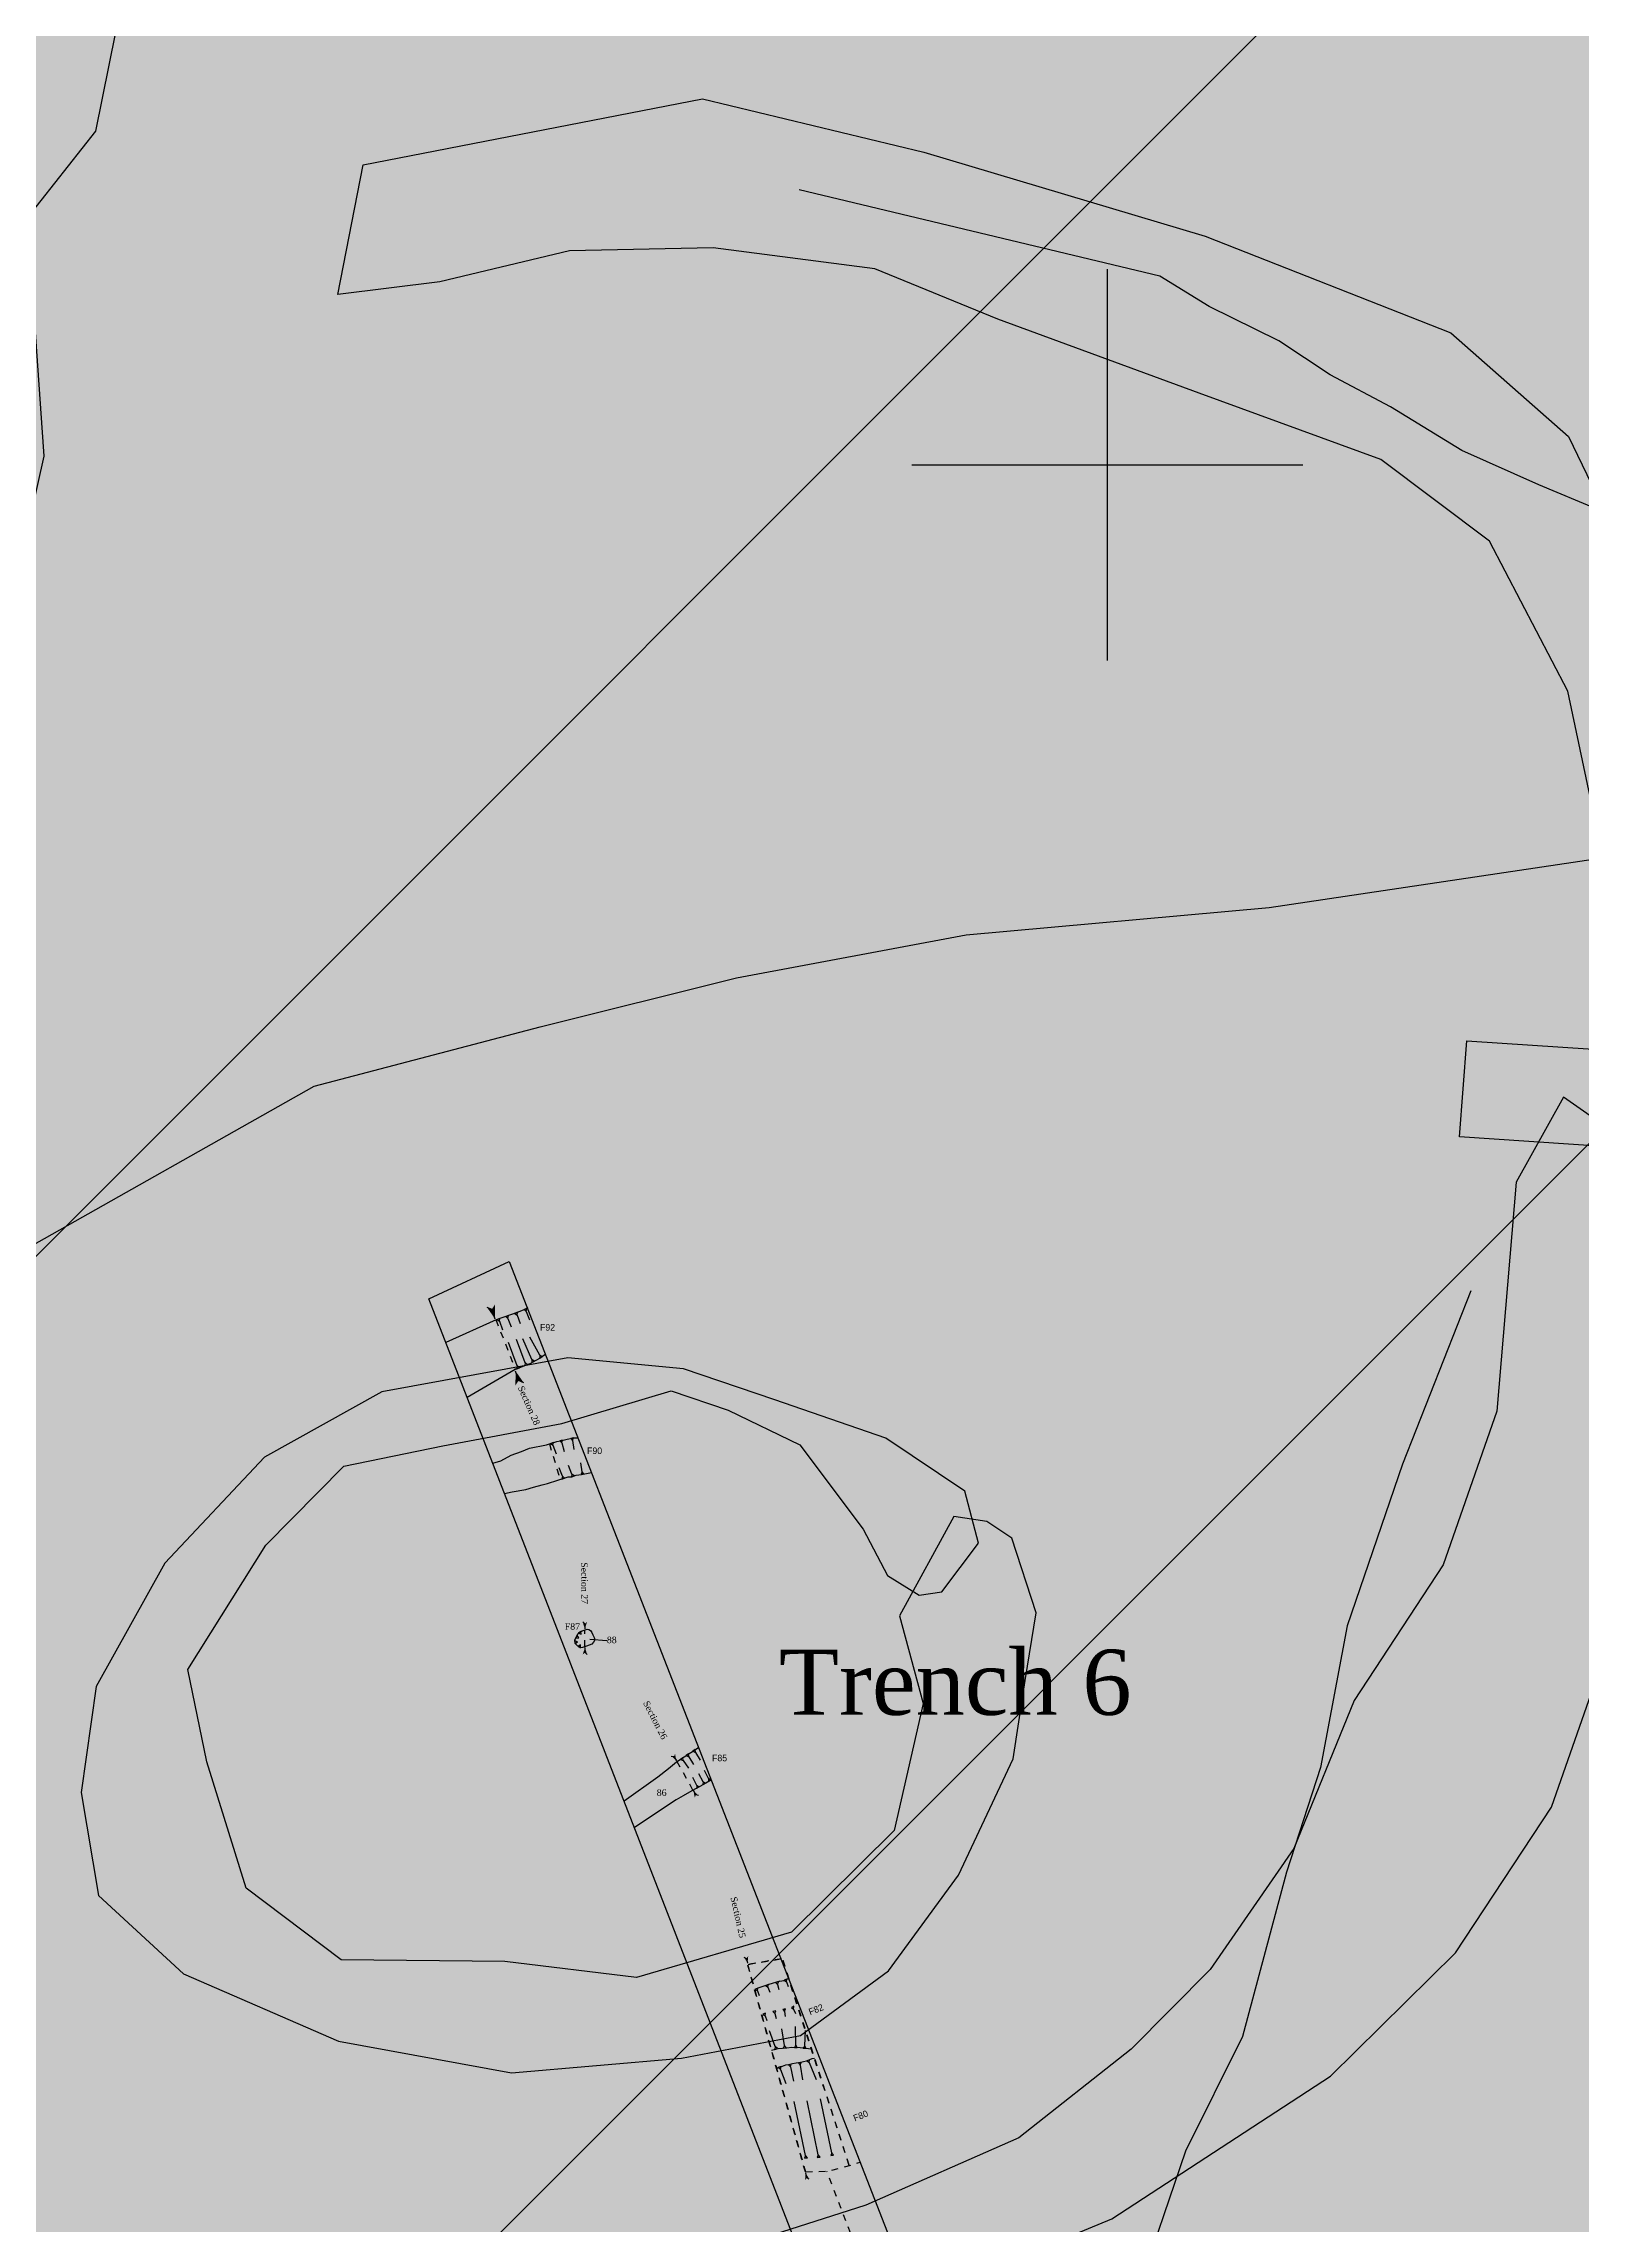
# Model space of a CAD drawing. Header units: feet. Extents: x 442639 to 445151, y 513727 to 516000.
# Drawn here: x 443580.78 to 443604.38, y 515049.89 to 515083.34 of the extents above; entities that cross this region are included whole.
import ezdxf

# ---------------------------------------------------------------- set-up
doc = ezdxf.new("R2010")
doc.units = ezdxf.units.FT
doc.header["$MEASUREMENT"] = 0
doc.header["$PDMODE"] = 2
doc.header["$PDSIZE"] = 3
doc.linetypes.add('DASHDOT', pattern=[1, 0.5, -0.25, 0, -0.25])
doc.layers.get('0').update_dxf_attribs({"linetype": 'CONTINUOUS'})
for name, color, linetype in [('AI', 14, 'CONTINUOUS'), ('CM1', 8, 'CONTINUOUS'), ('CROPMARKS', 5, 'CONTINUOUS'), ('FEATURES', 7, 'CONTINUOUS'), ('FW_AREA97', 8, 'CONTINUOUS'), ('GEOAREA', 4, 'CONTINUOUS'), ('MEDPOT', 72, 'CONTINUOUS'), ('PHASE3A', 7, 'CONTINUOUS'), ('TRENCH', 1, 'CONTINUOUS')]:
    doc.layers.add(name, color=color, linetype=linetype)
doc.styles.add('MONOTXT', font='txt')
doc.styles.get("Standard").update_dxf_attribs({"font": 'times.ttf', "height": 2})

# ---------------------------------------------------------------- blocks, each defined once
blk = doc.blocks.new('A$CD1F4')
blk.add_lwpolyline([(0.76, 0.49), (0.56, 0.26), (0.01, 0.26)])
for points in [[(0.01, 0.26), (0.76, 0.49), (0.56, 0.26)], [(0.01, 0.26), (0.56, 0.26), (0.76, 0.01)]]:
    blk.add_solid(points)

msp = doc.modelspace()

# ---------------------------------------------------------------- hatches: boundary and pattern name
at = {"layer": 'FW_AREA97', "ltscale": 100}
h = msp.add_hatch(dxfattribs=at)
h.set_pattern_fill('ANSI31', color=8, scale=125, style=0)
h.paths.add_polyline_path([(443587.976, 515216.422), (443587.008, 515217.521), (443572.596, 515207.835), (443554.939, 515197.486), (443537.909, 515187.539), (443512.937, 515172.36), (443493.964, 515160.977), (443460.41, 515139.802), (443431.975, 515122.345), (443414.896, 515111.466), (443405.384, 515106.045), (443399.1, 515103.478), (443393.603, 515101.232), (443388.405, 515100.389), (443382.732, 515099.191), (443382.074, 515096.91), (443382.397, 515095.15), (443383.543, 515088.919), (443383.564, 515083.883), (443382.192, 515078.123), (443381.034, 515073.431), (443384.221, 515057.626), (443318.708, 515029.564), (443254.002, 515002.669), (443234.433, 514993.639), (443208.082, 514982), (443180.76, 514970.831), (443151.714, 514959.132), (443125.983, 514948.738), (443135.654, 514903.446), (443139.613, 514884.672), (443178.623, 514701.908), (443209.061, 514703.713), (443226.823, 514704.523), (443230.584, 514708.161), (443242.217, 514710.213), (443252.61, 514710.952), (443261.806, 514711.15), (443272.893, 514709.467), (443279.945, 514710.574), (443284.828, 514712.057), (443293.882, 514712.385), (443306.489, 514711.397), (443312.899, 514711.584), (443321.46, 514712.019), (443331.486, 514712.646), (443343.241, 514714.157), (443419.665, 514722.594), (443437.929, 514724.52), (443451.344, 514726.381), (443463.086, 514728.088), (443474.139, 514729.712), (443483.152, 514730.814), (443493.31, 514731.457), (443499.823, 514717.34), (443505.96, 514717.727), (443516.897, 514718.8), (443528.375, 514721.107), (443537.759, 514722.358), (443555.617, 514723.33), (443565.188, 514722.572), (443571.898, 514721.985), (443575.656, 514722.203), (443577.304, 514722.298), (443621.209, 514712.311), (443656.081, 514706.29), (443682.603, 514701.884), (443707.118, 514697.606), (443718.23, 514696.192), (443714.653, 514598.287), (443713.04, 514556.317), (443712.419, 514504.673), (443712.312, 514456.317), (443712.227, 514418.293), (443716.388, 514403.701), (443727.177, 514401.071), (443733.588, 514379.739), (443741.521, 514358.019), (443744.908, 514351.825), (443767.696, 514356.857), (443784.606, 514360.77), (443804.504, 514365.451), (443826.874, 514370.795), (443845.143, 514375.041), (443861.878, 514378.9), (443915.081, 514200), (443906.52, 514038.617), (443920.995, 514037.304), (443931.512, 514036.691), (443947.55, 514036.813), (443967.072, 514036.932), (443981.751, 514037.935), (444001.138, 514037.546), (444024.018, 514034.044), (444038.941, 514033.828), (444056.89, 514033.622), (444074.802, 514033.059), (444089.091, 514031.854), (444101.609, 514031.789), (444113.954, 514032.79), (444123.013, 514034.107), (444123.494, 514029.367), (444179.611, 514028.124), (444375.796, 514023.777), (444377.951, 514033.209), (444378.25, 514062.755), (444378.087, 514070.071), (444377.953, 514077.668), (444378.361, 514088.652), (444378.861, 514096.498), (444379.901, 514103.877), (444382.107, 514122.088), (444382.784, 514132.456), (444385.055, 514147.012), (444387.527, 514164.561), (444389.714, 514186.923), (444391.965, 514209.43), (444393.185, 514220.453), (444393.626, 514228.981), (444395.344, 514261.938), (444396.717, 514283.83), (444397.381, 514301.942), (444396.774, 514312.786), (444397.089, 514320.184), (444397.475, 514332.254), (444395.478, 514362.221), (444394.144, 514387.128), (444391.229, 514408.389), (444396.915, 514413.69), (444401.219, 514435.021), (444402.766, 514457.906), (444405.466, 514495.243), (444410.112, 514529.546), (444417.166, 514561.61), (444433.174, 514600.373), (444445.84, 514629.849), (444455.106, 514659.044), (444464.293, 514692.274), (444472.216, 514718.602), (444475.441, 514733.881), (444488.391, 514761.65), (444498.755, 514784.171), (444527.77, 514804.406), (444584.336, 514844.969), (444588.423, 514851.988), (444592.663, 514859.269), (444594.769, 514862.503), (444596.977, 514866.392), (444598.721, 514870.607), (444611.206, 514897.781), (444621.234, 514922.335), (444629.071, 514942.418), (444635.483, 514956.791), (444636.385, 514966.775), (444638.564, 514973.326), (444644.322, 514984.918), (444649.1, 514996.077), (444581.108, 515024.078), (444596.393, 515068.324), (444336.753, 515100), (444319.507, 515100.56), (444303.713, 515101.475), (444281.566, 515103.673), (444245.735, 515107.228), (444205.939, 515110.682), (444194.374, 515112.263), (444162.318, 515117.023), (444139.128, 515119.15), (444119.952, 515119.969), (444093.765, 515121.632), (444085.455, 515122.109), (444057.939, 515138.013), (444004.897, 515142.766), (444002.009, 515131.644), (444000, 515122.425), (443999.067, 515110.465), (443998.885, 515097.84), (443997.843, 515086.907), (443992.669, 515065.269), (443985.83, 515030.168), (443974.504, 514977.22), (443969.906, 514974.092), (443965.16, 514973.735), (443962.387, 514975.357), (443950.053, 514978.687), (443943.973, 514976.446), (443795.152, 514953.041), (443786.899, 514952.359), (443728.658, 514937.257), (443713.615, 514985.752), (443699.924, 514992.359), (443696.242, 515002.999), (443692.278, 515017.761), (443687.475, 515027.814), (443679.879, 515041.356), (443672.688, 515053.239), (443666.544, 515059.216), (443649.375, 515102.318), (443639.181, 515121.193), (443626.884, 515153.736), (443593.807, 515207.041)])
at = {"layer": 'GEOAREA', "ltscale": 100}
h = msp.add_hatch(color=256, dxfattribs=at)
h.paths.add_polyline_path([(443360, 514713.431), (443420, 514713.431), (443420, 514513.431), (443360, 514513.431)])
h.paths.add_polyline_path([(443161.3, 514956.171), (443259.237, 514712.967), (443265.024, 514715.528), (443265.355, 514714.687), (443282.203, 514714.855), (443293.914, 514714.206), (443300.25, 514713.294), (443301.92, 514714.039), (443221.12, 514915.562), (443333.235, 514960.739), (443427.48, 514725.701), (443429.235, 514726.393), (443429.597, 514725.694), (443440.808, 514730.091), (443442.157, 514728.53), (443447.236, 514730.424), (443448.237, 514728.596), (443453.829, 514728.858), (443486.116, 514741.69), (443389.252, 514983.375), (443400.106, 514987.696), (443388.716, 515022.127), (443384.684, 515039.803), (443386.193, 515044.842), (443385.554, 515046.683)])
h.paths.add_polyline_path([(443475.554, 514974.961), (443494.039, 514982.203), (443528.273, 514895.272), (443598.675, 514934.877), (443568.374, 515011.261), (443605.436, 515025.952), (443633.219, 514955.519), (443668.453, 514975.098), (443649.945, 515021.852), (443668.436, 515029.354), (443616.214, 515161.697), (443614.21, 515161.114), (443596.593, 515194.878), (443509.505, 515160.604), (443523.975, 515123.285), (443505.549, 515116.001), (443512.86, 515097.393), (443383.099, 515046.255), (443405.13, 514990.403), (443460.79, 515012.209)])
h.paths.add_polyline_path([(443790.652, 515270.828), (443603.972, 515197.597), (443614.29, 515171.164), (443628.267, 515143.04), (443775.083, 515200.378), (443868.78, 514960.66), (443876.506, 514963.635), (443877.714, 514961.959), (443906.757, 514973.289)])
h.paths.add_polyline_path([(443689.638, 514984.394), (443668.531, 514973.806), (443650.779, 514962.249), (443637.27, 514954.507), (443740.908, 514697.977), (443746.029, 514696.624), (443750.91, 514696.614), (443761.746, 514694.836), (443779.888, 514693.638), (443790.716, 514690.545), (443806.2, 514690.188), (443808.447, 514691.115)])
h.paths.add_polyline_path([(443584.518, 514924.294), (443566.738, 514914.939), (443551.462, 514904.702), (443532.463, 514893.523), (443602.452, 514721.254), (443620.617, 514717.014), (443626.38, 514714.975), (443645.648, 514712.103), (443666.275, 514707.459), (443671.591, 514709.515)])
at = {"layer": 'TRENCH', "ltscale": 100}
h = msp.add_hatch(color=256, dxfattribs=at)
h.paths.add_polyline_path([(443444.348, 515139.572), (443443.373, 515141.012), (443407.547, 515121.493), (443408.202, 515120.085)])
h.paths.add_polyline_path([(443483.252, 515162), (443484.901, 515162.649), (443466.734, 515198.214), (443465.416, 515197.545)])
h.paths.add_polyline_path([(443517.75, 515184.372), (443518.62, 515182.716), (443550.313, 515203.13), (443548.717, 515204.451)])
h.paths.add_polyline_path([(443679.504, 515139.262), (443681.179, 515139.75), (443643.747, 515232.77), (443642.153, 515232.133)], flags=17)
h.paths.add_polyline_path([(443560.104, 515195.095), (443558.689, 515195.42), (443539.705, 515085.728), (443541.124, 515085.449)])
h.paths.add_polyline_path([(443441.823, 515053.496), (443442.367, 515054.811), (443429.876, 515059.598), (443429.55, 515058.144)])
h.paths.add_polyline_path([(443454.402, 515012.917), (443453.081, 515013.418), (443457.193, 515024.46), (443458.551, 515023.946)])
h.paths.add_polyline_path([(443526.59, 515085.07), (443525.15, 515084.894), (443540.607, 514936.243), (443542.135, 514936.489)])
h.paths.add_polyline_path([(443457.832, 514965.49), (443457.319, 514966.917), (443420.536, 514952.894), (443421.036, 514951.477)])
h.paths.add_polyline_path([(443586.695, 515064.09), (443587.928, 515064.659), (443598.832, 515036.686), (443597.516, 515036.256)])
h.paths.add_polyline_path([(443642.329, 515065.428), (443642.185, 515063.906), (443602.508, 515066.574), (443602.619, 515068.047)], flags=17)
h.paths.add_polyline_path([(443629.648, 515090.047), (443628.268, 515090.169), (443629.104, 515100.325), (443630.546, 515100.227)], flags=17)
h.paths.add_polyline_path([(443641.901, 515046.461), (443640.78, 515027.021), (443642.257, 515026.956), (443643.407, 515046.529)], flags=17)
h.paths.add_polyline_path([(443613.368, 514921.596), (443614.818, 514922.262), (443652.746, 514829.498), (443651.105, 514829.188)])
h.paths.add_polyline_path([(443748.705, 514887.436), (443747.537, 514886.424), (443800.31, 514826.507), (443801.532, 514827.653)])
h.paths.add_polyline_path([(443778.329, 515074.969), (443776.546, 515074.414), (443773.702, 515090.476), (443775.699, 515091.08)], flags=17)
h.paths.add_polyline_path([(443871.281, 515019.199), (443870.522, 515017.464), (443849.048, 515029.417), (443850.465, 515031.68)], flags=17)
h.paths.add_polyline_path([(443847.133, 515072.648), (443845.192, 515072.037), (443842.709, 515082.193), (443845.17, 515082.528)], flags=17)
h.paths.add_polyline_path([(444045.314, 514982.301), (444049.127, 514979.066), (444045.892, 514975.254), (444042.079, 514978.488)])
h.paths.add_polyline_path([(444115.961, 514979.57), (444120.01, 514982.504), (444122.944, 514978.455), (444118.895, 514975.521)])
h.paths.add_polyline_path([(444190.813, 514982.443), (444195.114, 514984.993), (444197.664, 514980.692), (444193.363, 514978.142)])
h.paths.add_polyline_path([(444048.71, 515084.197), (444052.382, 515087.59), (444055.775, 515083.918), (444052.103, 515080.525)])
h.paths.add_polyline_path([(444124.079, 515073.634), (444128.312, 515076.296), (444130.974, 515072.064), (444126.742, 515069.401)])
h.paths.add_polyline_path([(444049.717, 515169.782), (444054.693, 515170.271), (444055.183, 515165.295), (444050.207, 515164.806)])
h.paths.add_polyline_path([(444115.388, 515183.688), (444119.415, 515186.651), (444122.379, 515182.624), (444118.352, 515179.661)])
h.paths.add_polyline_path([(444185.165, 515149.894), (444188.835, 515153.29), (444192.231, 515149.62), (444188.561, 515146.224)])
edge = h.paths.add_edge_path()
edge.add_line((443661.107, 515245.617), (443660.644, 515247.337))
edge.add_line((443660.644, 515247.337), (443648.085, 515241.695))
edge.add_line((443648.085, 515241.695), (443637.362, 515236.494))
edge.add_line((443637.362, 515236.494), (443624.812, 515229.893))
edge.add_line((443624.812, 515229.893), (443612.498, 515223.264))
edge.add_line((443612.498, 515223.264), (443598.3, 515215.38))
edge.add_line((443598.3, 515215.38), (443599.54, 515213.854))
edge.add_line((443599.54, 515213.854), (443610.28, 515220.162))
edge.add_line((443610.28, 515220.162), (443621.443, 515226.208))
edge.add_line((443621.443, 515226.208), (443632.096, 515231.881))
edge.add_line((443632.096, 515231.881), (443644.21, 515237.875))
edge.add_line((443644.21, 515237.875), (443661.107, 515245.617))
edge.add_line((443876.086, 514893.121), (443976.086, 514893.121))

# ---------------------------------------------------------------- linework, layer by layer
at = {"layer": 'AI', "color": 17}
msp.add_lwpolyline([(443578.688, 515126.035, 0.000001), (443578.899, 515127.366, 0.000001), (443579.049, 515128.318, 0.000039)], format="xyb", dxfattribs=at)
for points in [[(443580.249, 515074.591), (443580.792, 515077.012), (443580.538, 515080.67), (443581.584, 515081.996), (443582.302, 515085.546)], [(443593.619, 515048.509), (443597.174, 515049.98), (443600.526, 515052.168), (443602.443, 515054.061), (443603.92, 515056.295), (443604.602, 515058.252), (443605.108, 515060.485), (443604.992, 515063.569), (443605.394, 515066.277), (443604.102, 515067.183), (443603.375, 515065.877), (443603.078, 515062.368), (443602.256, 515060.009), (443600.89, 515057.927), (443599.967, 515055.657), (443598.682, 515053.802), (443597.468, 515052.581), (443595.747, 515051.22), (443593.398, 515050.19), (443589.917, 515049.073)]]:
    msp.add_lwpolyline(points, dxfattribs=at)
for points in [[(443585.687, 515081.483), (443590.893, 515082.494), (443594.287, 515081.677), (443598.604, 515080.389), (443602.374, 515078.902), (443604.177, 515077.316), (443604.945, 515075.725), (443606.034, 515073.766), (443605.951, 515072.308), (443605.729, 515071.248), (443604.971, 515070.555), (443604.527, 515071.715), (443604.171, 515073.407), (443602.967, 515075.708), (443601.298, 515076.959), (443598.514, 515077.978), (443595.425, 515079.112), (443593.538, 515079.887), (443591.056, 515080.207), (443588.851, 515080.163), (443586.861, 515079.688), (443585.299, 515079.492)], [(443593.913, 515059.227), (443594.28, 515057.884), (443593.832, 515055.935), (443592.257, 515054.374), (443589.881, 515053.678), (443587.861, 515053.925), (443585.346, 515053.951), (443583.89, 515055.05), (443583.285, 515056.987), (443582.996, 515058.404), (443584.195, 515060.311), (443585.391, 515061.525), (443586.909, 515061.832), (443588.735, 515062.177), (443590.412, 515062.678), (443591.286, 515062.381), (443592.384, 515061.851), (443593.357, 515060.558), (443593.73, 515059.844), (443594.218, 515059.543), (443594.564, 515059.596), (443595.128, 515060.341), (443594.915, 515061.14), (443593.705, 515061.95), (443592, 515062.539), (443590.601, 515063.013), (443588.826, 515063.185), (443585.97, 515062.664), (443584.171, 515061.661), (443582.644, 515060.033), (443581.591, 515058.142), (443581.359, 515056.516), (443581.625, 515054.939), (443582.929, 515053.736), (443585.307, 515052.705), (443587.964, 515052.218), (443590.571, 515052.444), (443592.397, 515052.789), (443593.746, 515053.784), (443594.819, 515055.252), (443595.657, 515057.035), (443595.845, 515058.233), (443596.011, 515059.271), (443595.638, 515060.416), (443595.254, 515060.672), (443594.748, 515060.749)]]:
    msp.add_lwpolyline(points, close=True, dxfattribs=at)
at = {"layer": 'CM1', "ltscale": 100, "flags": 128}
for points in [[(443576.758, 515062.049), (443580.479, 515064.833), (443584.933, 515067.349), (443588.402, 515068.263), (443591.415, 515069.014), (443594.936, 515069.673), (443599.588, 515070.09), (443606.344, 515071.1)], [(443602.68, 515064.212), (443601.633, 515061.555), (443600.784, 515059.074), (443600.372, 515056.901), (443599.85, 515055.298), (443599.176, 515052.774), (443598.303, 515051.017), (443597.301, 515048.074), (443596.691, 515046.033), (443595.885, 515043.903), (443595.255, 515041.203), (443594.513, 515039.665), (443593.903, 515037.975), (443593.227, 515036.393), (443592.288, 515034.483), (443591.591, 515032.528), (443590.806, 515030.53), (443590.042, 515028.861), (443589.497, 515027.675)]]:
    msp.add_lwpolyline(points, dxfattribs=at)
at = {"layer": 'CROPMARKS', "ltscale": 100, "flags": 128}
msp.add_lwpolyline([(443605.589, 515075.869), (443604.627, 515076.193), (443603.726, 515076.574), (443602.543, 515077.1), (443601.448, 515077.767), (443600.52, 515078.262), (443599.734, 515078.783), (443598.665, 515079.308), (443597.907, 515079.771), (443592.373, 515081.095)], dxfattribs=at)
at = {"layer": 'FEATURES', "linetype": 'Continuous'}
for points in [[(443588.212, 515063.949), (443588.141, 515063.915), (443588.049, 515063.879), (443587.725, 515063.767), (443586.954, 515063.42)], [(443588.047, 515063.839), (443588.095, 515063.709)], [(443588.189, 515063.896), (443588.237, 515063.766)], [(443587.777, 515063.744), (443587.825, 515063.614)], [(443587.908, 515063.789), (443587.956, 515063.659)], [(443588.171, 515063.107), (443588.038, 515063.465)], [(443588.275, 515063.156), (443588.134, 515063.473)], [(443588.397, 515063.223), (443588.245, 515063.501)], [(443588.487, 515063.239), (443588.39, 515063.174), (443588.241, 515063.094), (443588.017, 515063.006), (443587.281, 515062.578)], [(443588.05, 515063.059), (443587.914, 515063.419)], [(443588.597, 515061.843), (443588.646, 515061.713)], [(443588.735, 515061.879), (443588.772, 515061.745)], [(443588.898, 515061.914), (443588.92, 515061.777)], [(443588.743, 515061.368), (443588.693, 515061.497)], [(443588.887, 515061.402), (443588.837, 515061.532)], [(443589.045, 515061.438), (443589.024, 515061.575)], [(443589.689, 515056.39), (443590.206, 515056.758), (443590.372, 515056.886), (443590.492, 515056.986), (443590.83, 515057.207)], [(443590.783, 515057.132), (443590.858, 515057.015)], [(443590.597, 515057.007), (443590.676, 515056.893)], [(443590.682, 515057.065), (443590.755, 515056.947)], [(443590.901, 515056.683), (443590.837, 515056.806)], [(443590.985, 515056.732), (443590.921, 515056.855)], [(443591.029, 515056.712), (443590.907, 515056.642), (443590.728, 515056.543), (443590.595, 515056.466), (443590.489, 515056.403), (443589.85, 515055.982)], [(443590.806, 515056.627), (443590.742, 515056.75)], [(443592.08, 515053.622), (443591.91, 515053.575), (443591.741, 515053.517), (443591.694, 515053.499)], [(443591.736, 515053.476), (443591.762, 515053.403)], [(443591.897, 515053.53), (443591.923, 515053.458)], [(443592.045, 515053.573), (443592.063, 515053.498)], [(443592.08, 515053.623), (443592.138, 515053.637), (443592.209, 515053.665)], [(443592.179, 515053.613), (443592.208, 515053.542)], [(443592.004, 515053.129), (443592.022, 515053.054)], [(443592.152, 515053.158), (443592.162, 515053.082)], [(443592.291, 515053.197), (443592.32, 515053.126)], [(443591.852, 515053.091), (443591.878, 515053.019)], [(443592.008, 515052.62), (443591.92, 515052.861)], [(443592.148, 515052.636), (443592.108, 515052.895)], [(443592.326, 515052.645), (443592.319, 515052.927)], [(443592.461, 515052.634), (443592.473, 515052.868)], [(443591.949, 515052.564), (443592.054, 515052.592), (443592.188, 515052.603), (443592.263, 515052.614), (443592.391, 515052.605), (443592.56, 515052.588)], [(443592.032, 515052.285), (443592.07, 515052.309), (443592.12, 515052.323), (443592.17, 515052.339), (443592.214, 515052.348), (443592.275, 515052.36), (443592.33, 515052.37), (443592.374, 515052.378), (443592.441, 515052.39), (443592.489, 515052.403), (443592.538, 515052.422), (443592.574, 515052.436), (443592.609, 515052.445)], [(443592.091, 515052.271), (443592.17, 515052.056)], [(443592.244, 515052.309), (443592.289, 515052.09)], [(443592.391, 515052.338), (443592.425, 515052.11)], [(443592.53, 515052.377), (443592.634, 515052.118)], [(443592.474, 515050.949), (443592.301, 515051.779)], [(443592.669, 515050.96), (443592.496, 515051.791)], [(443592.877, 515050.99), (443592.704, 515051.82)]]:
    msp.add_lwpolyline(points, dxfattribs=at)
for points in [[(443587.874, 515063.817), (443587.908, 515063.789), (443587.915, 515063.832)], [(443588.013, 515063.866), (443588.047, 515063.839), (443588.053, 515063.882)], [(443588.155, 515063.924), (443588.189, 515063.896), (443588.196, 515063.939)], [(443587.743, 515063.771), (443587.777, 515063.744), (443587.784, 515063.787)], [(443588.311, 515063.133), (443588.275, 515063.156), (443588.273, 515063.113)], [(443588.434, 515063.202), (443588.397, 515063.223), (443588.397, 515063.18)], [(443588.083, 515063.031), (443588.05, 515063.059), (443588.043, 515063.016)], [(443588.205, 515063.079), (443588.171, 515063.107), (443588.165, 515063.064)], [(443588.564, 515061.871), (443588.597, 515061.843), (443588.604, 515061.886)], [(443588.704, 515061.909), (443588.735, 515061.879), (443588.745, 515061.921)], [(443588.87, 515061.948), (443588.898, 515061.914), (443588.913, 515061.955)], [(443588.777, 515061.341), (443588.743, 515061.368), (443588.736, 515061.325)], [(443588.921, 515061.375), (443588.887, 515061.402), (443588.88, 515061.36)], [(443589.072, 515061.405), (443589.045, 515061.438), (443589.029, 515061.398)], [(443589.243, 515058.86), (443589.218, 515058.824), (443589.195, 515058.795), (443589.111, 515058.762), (443589.053, 515058.743), (443589.02, 515058.738), (443588.98, 515058.76), (443588.962, 515058.777), (443588.939, 515058.802), (443588.935, 515058.855), (443588.961, 515058.908), (443588.984, 515058.956), (443589.021, 515058.984), (443589.046, 515058.995), (443589.121, 515059.021), (443589.15, 515059.017), (443589.174, 515059.003), (443589.194, 515058.973), (443589.212, 515058.937), (443589.228, 515058.897)], [(443588.939, 515058.802), (443588.975, 515058.827), (443588.936, 515058.845)], [(443588.951, 515058.886), (443588.994, 515058.89), (443588.969, 515058.925)], [(443589.021, 515058.738), (443589.019, 515058.782), (443588.983, 515058.758)], [(443588.992, 515058.962), (443589.032, 515058.945), (443589.026, 515058.988)], [(443590.643, 515057.086), (443590.682, 515057.065), (443590.68, 515057.109)], [(443590.745, 515057.152), (443590.783, 515057.132), (443590.781, 515057.175)], [(443590.557, 515057.025), (443590.597, 515057.007), (443590.593, 515057.05)], [(443590.842, 515056.604), (443590.806, 515056.627), (443590.804, 515056.584)], [(443590.938, 515056.66), (443590.901, 515056.683), (443590.899, 515056.639)], [(443591.022, 515056.709), (443590.985, 515056.732), (443590.983, 515056.689)], [(443591.703, 515053.503), (443591.736, 515053.476), (443591.743, 515053.518)], [(443591.864, 515053.557), (443591.897, 515053.53), (443591.904, 515053.573)], [(443592.014, 515053.603), (443592.045, 515053.573), (443592.056, 515053.615)], [(443592.144, 515053.639), (443592.179, 515053.613), (443592.184, 515053.656)], [(443591.818, 515053.118), (443591.852, 515053.091), (443591.859, 515053.134)], [(443591.974, 515053.159), (443592.004, 515053.129), (443592.015, 515053.17)], [(443592.125, 515053.192), (443592.152, 515053.158), (443592.168, 515053.198)], [(443592.256, 515053.222), (443592.291, 515053.197), (443592.296, 515053.24)], [(443592.043, 515052.594), (443592.008, 515052.62), (443592.003, 515052.577)], [(443592.175, 515052.602), (443592.148, 515052.636), (443592.132, 515052.596)], [(443592.345, 515052.606), (443592.326, 515052.645), (443592.302, 515052.609)], [(443592.48, 515052.595), (443592.461, 515052.634), (443592.436, 515052.599)], [(443592.058, 515052.298), (443592.091, 515052.271), (443592.098, 515052.314)], [(443592.213, 515052.339), (443592.244, 515052.309), (443592.255, 515052.35)], [(443592.364, 515052.372), (443592.391, 515052.338), (443592.407, 515052.378)], [(443592.496, 515052.402), (443592.53, 515052.377), (443592.535, 515052.42)], [(443592.501, 515050.915), (443592.474, 515050.949), (443592.459, 515050.908)], [(443592.696, 515050.927), (443592.669, 515050.96), (443592.653, 515050.92)], [(443592.904, 515050.956), (443592.877, 515050.99), (443592.861, 515050.949)]]:
    msp.add_lwpolyline(points, close=True, dxfattribs=at)
at = {"layer": 'FEATURES', "linetype": 'DASHDOT', "ltscale": 0.1, "flags": 128}
for points in [[(443587.723, 515063.77), (443588.021, 515063.005)], [(443588.543, 515061.865), (443588.708, 515061.322)], [(443589.086, 515058.753), (443589.086, 515059.008)], [(443590.746, 515056.556), (443590.503, 515056.989)], [(443592.479, 515050.699), (443592.833, 515050.713), (443593.175, 515050.803), (443593.31, 515050.848)], [(443598.322, 515036.533), (443596.722, 515040.55), (443592.798, 515050.707)]]:
    msp.add_lwpolyline(points, dxfattribs=at)
at = {"layer": 'FEATURES', "ltscale": 100}
for points in [[(443587.676, 515061.57), (443587.798, 515061.605), (443587.956, 515061.693), (443588.116, 515061.745), (443588.237, 515061.798), (443588.315, 515061.813), (443588.42, 515061.835), (443588.5, 515061.85), (443588.658, 515061.903), (443588.714, 515061.913), (443588.815, 515061.938), (443588.912, 515061.955), (443588.982, 515061.955)], [(443587.854, 515061.102), (443587.974, 515061.131), (443588.184, 515061.166), (443588.297, 515061.202), (443588.43, 515061.237), (443588.513, 515061.259), (443588.675, 515061.307), (443588.833, 515061.359), (443588.886, 515061.359), (443588.954, 515061.386), (443589.035, 515061.397), (443589.191, 515061.423)], [(443589.166, 515058.868), (443589.425, 515058.85)]]:
    msp.add_lwpolyline(points, dxfattribs=at)
at = {"layer": 'FEATURES', "linetype": 'DASHDOT', "ltscale": 0.1}
for points in [[(443591.587, 515053.871), (443592.471, 515050.698)], [(443591.594, 515053.881), (443592.105, 515053.969)], [(443592.123, 515053.948), (443593.141, 515050.799)]]:
    msp.add_lwpolyline(points, close=True, dxfattribs=at)
at = {"layer": 'MEDPOT'}
msp.add_point((443597.104, 515076.881), dxfattribs=at)
at = {"layer": 'TRENCH', "linetype": 'Continuous'}
for points in [[(443642.329, 515065.428), (443642.185, 515063.906), (443602.508, 515066.574), (443602.619, 515068.047)], [(443586.695, 515064.09), (443587.928, 515064.659), (443598.832, 515036.686), (443597.516, 515036.256)]]:
    msp.add_lwpolyline(points, close=True, dxfattribs=at)

# ---------------------------------------------------------------- block references
at = {"layer": 'PHASE3A'}
for p, xscale, yscale, zscale, rotation in [((443587.777, 515063.804), 0.2764614202575494, 0.2764614202575494, 0.2764614202575494, 108.0328074199467), ((443587.955, 515062.961), 0.2764614202575494, 0.2764614202575494, 0.2764614202575494, 288.0328074199467), ((443589.122, 515059.028), 0.1382307101287747, 0.1382307101287747, 0.1382307101287747, 89.78695288211345), ((443589.054, 515058.741), 0.1382307101287747, 0.1382307101287747, 0.1382307101287747, 269.7869528821383), ((443590.524, 515057.019), 0.1382307101287747, 0.1382307101287747, 0.1382307101287747, 119.3427398994741), ((443590.721, 515056.53), 0.1382307101287747, 0.1382307101287747, 0.1382307101287747, 299.342739899474), ((443591.619, 515053.907), 0.1382307101287747, 0.1382307101287747, 0.1382307101287747, 103.2531882005244), ((443592.44, 515050.676), 0.1382307101287747, 0.1382307101287747, 0.1382307101287747, 283.2531881997598)]:
    msp.add_blockref('A$CD1F4', p, dxfattribs=dict(at, xscale=xscale, yscale=yscale, zscale=zscale, rotation=rotation))

# ---------------------------------------------------------------- texts
at = {"layer": 'FEATURES', "linetype": 'Continuous', "style": 'MONOTXT'}
for s, p in [('F92', (443588.4, 515063.602)), ('F90', (443589.122, 515061.709)), ('F85', (443591.039, 515056.997))]:
    msp.add_text(s, height=0.1, dxfattribs=at).set_placement(p)
at = {"layer": 'FEATURES', "ltscale": 100}
for s, rotation, p in [('Section 28', 293.5523, (443588.057, 515062.728)), ('Section 27', 270.4308, (443589.03, 515060.049)), ('Section 26', 297.0188, (443589.978, 515057.892)), ('Section 25', 282.5739, (443591.321, 515054.906))]:
    msp.add_text(s, height=0.1, rotation=rotation, dxfattribs=at).set_placement(p)
for s, height, p in [('F87', 0.1, (443588.779, 515059.013)), ('88', 0.1, (443589.425, 515058.808)), ('Trench 6', 1, (443592.066, 515057.709)), ('86', 0.1, (443590.19, 515056.467))]:
    msp.add_text(s, height=height, dxfattribs=at).set_placement(p)
at = {"layer": 'FEATURES', "linetype": 'Continuous', "style": 'MONOTXT'}
for s, p in [('F82', (443592.545, 515053.101)), ('F80', (443593.23, 515051.472))]:
    msp.add_text(s, height=0.1, rotation=21.5417, dxfattribs=at).set_placement(p)

doc.saveas('drawing.dxf')
